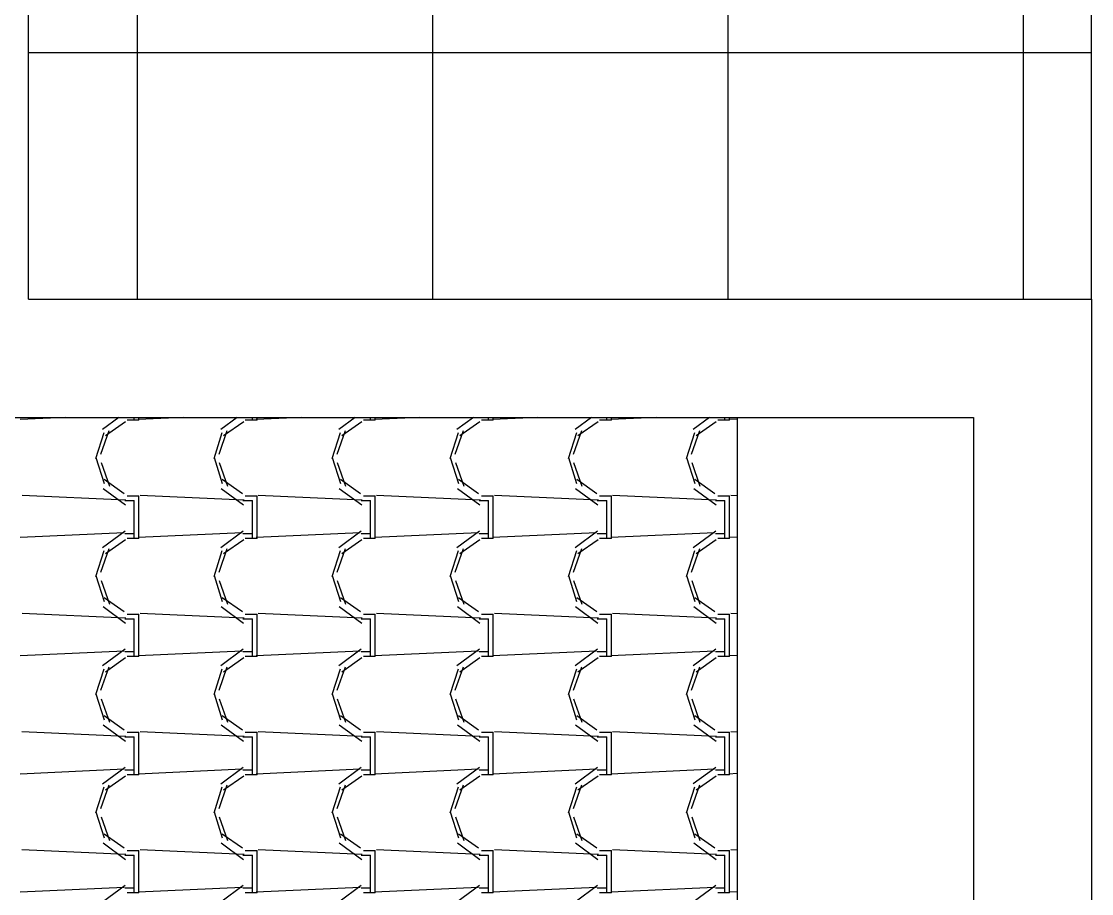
# Model space of a CAD drawing. Header units: millimetres. Extents: x -336 to -33, y -135 to 770.
# Drawn here: x -302.776 to -300.058, y 731.607 to 733.822 of the extents above; entities that cross this region are included whole.
import ezdxf

# ---------------------------------------------------------------- set-up
doc = ezdxf.new("R2010")
doc.units = ezdxf.units.MM
doc.header["$LTSCALE"] = 50
doc.header["$MEASUREMENT"] = 0
doc.layers.add('-HIDRO', color=8, linetype='CONTINUOUS')

msp = doc.modelspace()

# ---------------------------------------------------------------- hatches: boundary and pattern name
at = {"layer": '-HIDRO', "linetype": 'Continuous'}
h = msp.add_hatch(dxfattribs=at)
h.set_pattern_fill('ANSI37,_O', color=256, scale=6, angle=-45)
h.set_pattern_definition([(360, (-1741.7315, 612.9919), (2e-16, 0.75), []), (90, (-1741.7315, 612.9919), (-0.75, 2e-16), [])])
h.paths.add_polyline_path([(-300.058, 737.0135), (-300.3652, 737.0135), (-300.3652, 735.9125), (-302.758, 735.9125), (-302.758, 733.1161), (-300.058, 733.1161)])
h.paths.add_polyline_path([(-301.8625, 735.4635), (-301.8625, 733.77), (-301.2921, 733.77), (-301.2921, 735.4635)], flags=24)
h.paths.add_polyline_path([(-303.1446, 733.6241), (-302.6842, 733.6241), (-302.6842, 734.0821), (-303.1446, 734.0821)], flags=9)
h.paths.add_polyline_path([(-301.7165, 733.6241), (-301.116, 733.6241), (-301.116, 734.0821), (-301.7165, 734.0821)], flags=24)

# ---------------------------------------------------------------- linework, layer by layer
for p, q in [((-302.758, 733.1161), (-302.758, 737.0135)), ((-300.058, 733.1161), (-300.058, 737.0135)), ((-302.758, 733.1161), (-300.058, 733.1161)), ((-300.058, 733.1161), (-300.058, 726.4028)), ((-303.058, 732.8161), (-300.358, 732.8161)), ((-302.6642, 732.8161), (-302.7793, 732.8109)), ((-302.5281, 732.8161), (-302.5697, 732.7854)), ((-302.4774, 732.8089), (-302.5074, 732.8089)), ((-302.4894, 732.8089), (-302.4894, 732.8161)), ((-302.3642, 732.8161), (-302.4793, 732.8109)), ((-302.4774, 732.8089), (-302.4774, 732.8161)), ((-302.2281, 732.8161), (-302.2697, 732.7854)), ((-302.1774, 732.8089), (-302.2074, 732.8089)), ((-302.1894, 732.8089), (-302.1894, 732.8161)), ((-302.0642, 732.8161), (-302.1793, 732.8109)), ((-302.1774, 732.8089), (-302.1774, 732.8161)), ((-301.9281, 732.8161), (-301.9697, 732.7854)), ((-301.8774, 732.8089), (-301.9074, 732.8089)), ((-301.8894, 732.8089), (-301.8894, 732.8161)), ((-301.7642, 732.8161), (-301.8793, 732.8109)), ((-301.8774, 732.8089), (-301.8774, 732.8161)), ((-301.6281, 732.8161), (-301.6697, 732.7854)), ((-301.5774, 732.8089), (-301.6074, 732.8089)), ((-301.5894, 732.8089), (-301.5894, 732.8161)), ((-301.4642, 732.8161), (-301.5793, 732.8109)), ((-301.5774, 732.8089), (-301.5774, 732.8161)), ((-301.3281, 732.8161), (-301.3697, 732.7854)), ((-301.2774, 732.8089), (-301.3074, 732.8089)), ((-301.2894, 732.8089), (-301.2894, 732.8161)), ((-301.1642, 732.8161), (-301.2793, 732.8109)), ((-301.2774, 732.8089), (-301.2774, 732.8161)), ((-301.0281, 732.8161), (-301.0697, 732.7854)), ((-300.9774, 732.8089), (-301.0074, 732.8089)), ((-300.9894, 732.8089), (-300.9894, 732.8161)), ((-300.958, 732.8118), (-300.9793, 732.8109)), ((-300.9774, 732.8089), (-300.9774, 732.8161)), ((-300.958, 732.8161), (-300.958, 719.1028)), ((-300.358, 732.8161), (-300.358, 719.1028)), ((-302.5538, 732.7824), (-302.5748, 732.7224)), ((-302.5114, 732.8054), (-302.5624, 732.7694)), ((-302.2538, 732.7824), (-302.2748, 732.7224)), ((-302.2114, 732.8054), (-302.2624, 732.7694)), ((-301.9538, 732.7824), (-301.9748, 732.7224)), ((-301.9114, 732.8054), (-301.9624, 732.7694)), ((-301.6538, 732.7824), (-301.6748, 732.7224)), ((-301.6114, 732.8054), (-301.6624, 732.7694)), ((-301.3538, 732.7824), (-301.3748, 732.7224)), ((-301.3114, 732.8054), (-301.3624, 732.7694)), ((-301.0538, 732.7824), (-301.0748, 732.7224)), ((-301.0114, 732.8054), (-301.0624, 732.7694)), ((-302.5666, 732.7774), (-302.5876, 732.7114)), ((-302.2666, 732.7774), (-302.2876, 732.7114)), ((-301.9666, 732.7774), (-301.9876, 732.7114)), ((-301.6666, 732.7774), (-301.6876, 732.7114)), ((-301.3666, 732.7774), (-301.3876, 732.7114)), ((-301.0666, 732.7774), (-301.0876, 732.7114)), ((-302.5868, 732.7147), (-302.5658, 732.6487)), ((-302.5736, 732.702), (-302.5526, 732.642)), ((-302.2868, 732.7147), (-302.2658, 732.6487)), ((-302.2736, 732.702), (-302.2526, 732.642)), ((-301.9868, 732.7147), (-301.9658, 732.6487)), ((-301.9736, 732.702), (-301.9526, 732.642)), ((-301.6868, 732.7147), (-301.6658, 732.6487)), ((-301.6736, 732.702), (-301.6526, 732.642)), ((-301.3868, 732.7147), (-301.3658, 732.6487)), ((-301.3736, 732.702), (-301.3526, 732.642)), ((-301.0868, 732.7147), (-301.0658, 732.6487)), ((-301.0736, 732.702), (-301.0526, 732.642)), ((-302.5657, 732.6593), (-302.5147, 732.6233)), ((-302.2657, 732.6593), (-302.2147, 732.6233)), ((-301.9657, 732.6593), (-301.9147, 732.6233)), ((-301.6657, 732.6593), (-301.6147, 732.6233)), ((-301.3657, 732.6593), (-301.3147, 732.6233)), ((-301.0657, 732.6593), (-301.0147, 732.6233)), ((-302.5104, 732.6061), (-302.7744, 732.6181)), ((-302.5686, 732.6359), (-302.5116, 732.5939)), ((-302.2104, 732.6061), (-302.4744, 732.6181)), ((-302.2686, 732.6359), (-302.2116, 732.5939)), ((-301.9104, 732.6061), (-302.1744, 732.6181)), ((-301.9686, 732.6359), (-301.9116, 732.5939)), ((-301.6104, 732.6061), (-301.8744, 732.6181)), ((-301.6686, 732.6359), (-301.6116, 732.5939)), ((-301.3104, 732.6061), (-301.5744, 732.6181)), ((-301.3686, 732.6359), (-301.3116, 732.5939)), ((-301.0104, 732.6061), (-301.2744, 732.6181)), ((-301.0686, 732.6359), (-301.0116, 732.5939)), ((-300.958, 732.6174), (-300.9744, 732.6181)), ((-302.5134, 732.6049), (-302.4894, 732.6049)), ((-302.5074, 732.6169), (-302.4774, 732.6169)), ((-302.4894, 732.5209), (-302.4894, 732.6049)), ((-302.4774, 732.5209), (-302.4774, 732.6169)), ((-302.2134, 732.6049), (-302.1894, 732.6049)), ((-302.2074, 732.6169), (-302.1774, 732.6169)), ((-302.1894, 732.5209), (-302.1894, 732.6049)), ((-302.1774, 732.5209), (-302.1774, 732.6169)), ((-301.9134, 732.6049), (-301.8894, 732.6049)), ((-301.9074, 732.6169), (-301.8774, 732.6169)), ((-301.8894, 732.5209), (-301.8894, 732.6049)), ((-301.8774, 732.5209), (-301.8774, 732.6169)), ((-301.6134, 732.6049), (-301.5894, 732.6049)), ((-301.6074, 732.6169), (-301.5774, 732.6169)), ((-301.5894, 732.5209), (-301.5894, 732.6049)), ((-301.5774, 732.5209), (-301.5774, 732.6169)), ((-301.3134, 732.6049), (-301.2894, 732.6049)), ((-301.3074, 732.6169), (-301.2774, 732.6169)), ((-301.2894, 732.5209), (-301.2894, 732.6049)), ((-301.2774, 732.5209), (-301.2774, 732.6169)), ((-301.0134, 732.6049), (-300.9894, 732.6049)), ((-301.0074, 732.6169), (-300.9774, 732.6169)), ((-300.9894, 732.5209), (-300.9894, 732.6049)), ((-300.9774, 732.5209), (-300.9774, 732.6169)), ((-302.5153, 732.5229), (-302.7793, 732.5109)), ((-302.5127, 732.5274), (-302.5697, 732.4854)), ((-302.4894, 732.5209), (-302.5134, 732.5209)), ((-302.4774, 732.5089), (-302.5074, 732.5089)), ((-302.4894, 732.5089), (-302.4894, 732.5209)), ((-302.2153, 732.5229), (-302.4793, 732.5109)), ((-302.4774, 732.5089), (-302.4774, 732.5209)), ((-302.2127, 732.5274), (-302.2697, 732.4854)), ((-302.1894, 732.5209), (-302.2134, 732.5209)), ((-302.1774, 732.5089), (-302.2074, 732.5089)), ((-302.1894, 732.5089), (-302.1894, 732.5209)), ((-301.9153, 732.5229), (-302.1793, 732.5109)), ((-302.1774, 732.5089), (-302.1774, 732.5209)), ((-301.9127, 732.5274), (-301.9697, 732.4854)), ((-301.8894, 732.5209), (-301.9134, 732.5209)), ((-301.8774, 732.5089), (-301.9074, 732.5089)), ((-301.8894, 732.5089), (-301.8894, 732.5209)), ((-301.6153, 732.5229), (-301.8793, 732.5109)), ((-301.8774, 732.5089), (-301.8774, 732.5209)), ((-301.6127, 732.5274), (-301.6697, 732.4854)), ((-301.5894, 732.5209), (-301.6134, 732.5209)), ((-301.5774, 732.5089), (-301.6074, 732.5089)), ((-301.5894, 732.5089), (-301.5894, 732.5209)), ((-301.3153, 732.5229), (-301.5793, 732.5109)), ((-301.5774, 732.5089), (-301.5774, 732.5209)), ((-301.3127, 732.5274), (-301.3697, 732.4854)), ((-301.2894, 732.5209), (-301.3134, 732.5209)), ((-301.2774, 732.5089), (-301.3074, 732.5089)), ((-301.2894, 732.5089), (-301.2894, 732.5209)), ((-301.0153, 732.5229), (-301.2793, 732.5109)), ((-301.2774, 732.5089), (-301.2774, 732.5209)), ((-301.0127, 732.5274), (-301.0697, 732.4854)), ((-300.9894, 732.5209), (-301.0134, 732.5209)), ((-300.9774, 732.5089), (-301.0074, 732.5089)), ((-300.9894, 732.5089), (-300.9894, 732.5209)), ((-300.958, 732.5118), (-300.9793, 732.5109)), ((-300.9774, 732.5089), (-300.9774, 732.5209)), ((-302.5538, 732.4824), (-302.5748, 732.4224)), ((-302.5114, 732.5054), (-302.5624, 732.4694)), ((-302.2538, 732.4824), (-302.2748, 732.4224)), ((-302.2114, 732.5054), (-302.2624, 732.4694)), ((-301.9538, 732.4824), (-301.9748, 732.4224)), ((-301.9114, 732.5054), (-301.9624, 732.4694)), ((-301.6538, 732.4824), (-301.6748, 732.4224)), ((-301.6114, 732.5054), (-301.6624, 732.4694)), ((-301.3538, 732.4824), (-301.3748, 732.4224)), ((-301.3114, 732.5054), (-301.3624, 732.4694)), ((-301.0538, 732.4824), (-301.0748, 732.4224)), ((-301.0114, 732.5054), (-301.0624, 732.4694)), ((-302.5666, 732.4774), (-302.5876, 732.4114)), ((-302.2666, 732.4774), (-302.2876, 732.4114)), ((-301.9666, 732.4774), (-301.9876, 732.4114)), ((-301.6666, 732.4774), (-301.6876, 732.4114)), ((-301.3666, 732.4774), (-301.3876, 732.4114)), ((-301.0666, 732.4774), (-301.0876, 732.4114)), ((-302.5868, 732.4147), (-302.5658, 732.3487)), ((-302.5736, 732.402), (-302.5526, 732.342)), ((-302.2868, 732.4147), (-302.2658, 732.3487)), ((-302.2736, 732.402), (-302.2526, 732.342)), ((-301.9868, 732.4147), (-301.9658, 732.3487)), ((-301.9736, 732.402), (-301.9526, 732.342)), ((-301.6868, 732.4147), (-301.6658, 732.3487)), ((-301.6736, 732.402), (-301.6526, 732.342)), ((-301.3868, 732.4147), (-301.3658, 732.3487)), ((-301.3736, 732.402), (-301.3526, 732.342)), ((-301.0868, 732.4147), (-301.0658, 732.3487)), ((-301.0736, 732.402), (-301.0526, 732.342)), ((-302.5657, 732.3593), (-302.5147, 732.3233)), ((-302.2657, 732.3593), (-302.2147, 732.3233)), ((-301.9657, 732.3593), (-301.9147, 732.3233)), ((-301.6657, 732.3593), (-301.6147, 732.3233)), ((-301.3657, 732.3593), (-301.3147, 732.3233)), ((-301.0657, 732.3593), (-301.0147, 732.3233)), ((-302.5686, 732.3359), (-302.5116, 732.2939)), ((-302.2686, 732.3359), (-302.2116, 732.2939)), ((-301.9686, 732.3359), (-301.9116, 732.2939)), ((-301.6686, 732.3359), (-301.6116, 732.2939)), ((-301.3686, 732.3359), (-301.3116, 732.2939)), ((-301.0686, 732.3359), (-301.0116, 732.2939)), ((-302.5104, 732.3061), (-302.7744, 732.3181)), ((-302.5134, 732.3049), (-302.4894, 732.3049)), ((-302.5074, 732.3169), (-302.4774, 732.3169)), ((-302.4894, 732.2209), (-302.4894, 732.3049)), ((-302.4774, 732.2209), (-302.4774, 732.3169)), ((-302.2104, 732.3061), (-302.4744, 732.3181)), ((-302.2134, 732.3049), (-302.1894, 732.3049)), ((-302.2074, 732.3169), (-302.1774, 732.3169)), ((-302.1894, 732.2209), (-302.1894, 732.3049)), ((-302.1774, 732.2209), (-302.1774, 732.3169)), ((-301.9104, 732.3061), (-302.1744, 732.3181)), ((-301.9134, 732.3049), (-301.8894, 732.3049)), ((-301.9074, 732.3169), (-301.8774, 732.3169)), ((-301.8894, 732.2209), (-301.8894, 732.3049)), ((-301.8774, 732.2209), (-301.8774, 732.3169)), ((-301.6104, 732.3061), (-301.8744, 732.3181)), ((-301.6134, 732.3049), (-301.5894, 732.3049)), ((-301.6074, 732.3169), (-301.5774, 732.3169)), ((-301.5894, 732.2209), (-301.5894, 732.3049)), ((-301.5774, 732.2209), (-301.5774, 732.3169)), ((-301.3104, 732.3061), (-301.5744, 732.3181)), ((-301.3134, 732.3049), (-301.2894, 732.3049)), ((-301.3074, 732.3169), (-301.2774, 732.3169)), ((-301.2894, 732.2209), (-301.2894, 732.3049)), ((-301.2774, 732.2209), (-301.2774, 732.3169)), ((-301.0104, 732.3061), (-301.2744, 732.3181)), ((-301.0134, 732.3049), (-300.9894, 732.3049)), ((-301.0074, 732.3169), (-300.9774, 732.3169)), ((-300.9894, 732.2209), (-300.9894, 732.3049)), ((-300.9774, 732.2209), (-300.9774, 732.3169)), ((-300.958, 732.3174), (-300.9744, 732.3181)), ((-302.5153, 732.2228), (-302.7793, 732.2108)), ((-302.5127, 732.2274), (-302.5697, 732.1854)), ((-302.4894, 732.2209), (-302.5134, 732.2209)), ((-302.4894, 732.2089), (-302.4894, 732.2209)), ((-302.2153, 732.2228), (-302.4793, 732.2108)), ((-302.4774, 732.2089), (-302.4774, 732.2209)), ((-302.2127, 732.2274), (-302.2697, 732.1854)), ((-302.1894, 732.2209), (-302.2134, 732.2209)), ((-302.1894, 732.2089), (-302.1894, 732.2209)), ((-301.9153, 732.2228), (-302.1793, 732.2108)), ((-302.1774, 732.2089), (-302.1774, 732.2209)), ((-301.9127, 732.2274), (-301.9697, 732.1854)), ((-301.8894, 732.2209), (-301.9134, 732.2209)), ((-301.8894, 732.2089), (-301.8894, 732.2209)), ((-301.6153, 732.2228), (-301.8793, 732.2108)), ((-301.8774, 732.2089), (-301.8774, 732.2209)), ((-301.6127, 732.2274), (-301.6697, 732.1854)), ((-301.5894, 732.2209), (-301.6134, 732.2209)), ((-301.5894, 732.2089), (-301.5894, 732.2209)), ((-301.3153, 732.2228), (-301.5793, 732.2108)), ((-301.5774, 732.2089), (-301.5774, 732.2209)), ((-301.3127, 732.2274), (-301.3697, 732.1854)), ((-301.2894, 732.2209), (-301.3134, 732.2209)), ((-301.2894, 732.2089), (-301.2894, 732.2209)), ((-301.0153, 732.2228), (-301.2793, 732.2108)), ((-301.2774, 732.2089), (-301.2774, 732.2209)), ((-301.0127, 732.2274), (-301.0697, 732.1854)), ((-300.9894, 732.2209), (-301.0134, 732.2209)), ((-300.9894, 732.2089), (-300.9894, 732.2209)), ((-300.958, 732.2118), (-300.9793, 732.2108)), ((-300.9774, 732.2089), (-300.9774, 732.2209)), ((-302.5114, 732.2054), (-302.5624, 732.1694)), ((-302.4774, 732.2089), (-302.5074, 732.2089)), ((-302.2114, 732.2054), (-302.2624, 732.1694)), ((-302.1774, 732.2089), (-302.2074, 732.2089)), ((-301.9114, 732.2054), (-301.9624, 732.1694)), ((-301.8774, 732.2089), (-301.9074, 732.2089)), ((-301.6114, 732.2054), (-301.6624, 732.1694)), ((-301.5774, 732.2089), (-301.6074, 732.2089)), ((-301.3114, 732.2054), (-301.3624, 732.1694)), ((-301.2774, 732.2089), (-301.3074, 732.2089)), ((-301.0114, 732.2054), (-301.0624, 732.1694)), ((-300.9774, 732.2089), (-301.0074, 732.2089)), ((-302.5666, 732.1774), (-302.5876, 732.1114)), ((-302.5538, 732.1824), (-302.5748, 732.1224)), ((-302.2666, 732.1774), (-302.2876, 732.1114)), ((-302.2538, 732.1824), (-302.2748, 732.1224)), ((-301.9666, 732.1774), (-301.9876, 732.1114)), ((-301.9538, 732.1824), (-301.9748, 732.1224)), ((-301.6666, 732.1774), (-301.6876, 732.1114)), ((-301.6538, 732.1824), (-301.6748, 732.1224)), ((-301.3666, 732.1774), (-301.3876, 732.1114)), ((-301.3538, 732.1824), (-301.3748, 732.1224)), ((-301.0666, 732.1774), (-301.0876, 732.1114)), ((-301.0538, 732.1824), (-301.0748, 732.1224)), ((-302.5868, 732.1147), (-302.5658, 732.0487)), ((-302.5736, 732.102), (-302.5526, 732.042)), ((-302.2868, 732.1147), (-302.2658, 732.0487)), ((-302.2736, 732.102), (-302.2526, 732.042)), ((-301.9868, 732.1147), (-301.9658, 732.0487)), ((-301.9736, 732.102), (-301.9526, 732.042)), ((-301.6868, 732.1147), (-301.6658, 732.0487)), ((-301.6736, 732.102), (-301.6526, 732.042)), ((-301.3868, 732.1147), (-301.3658, 732.0487)), ((-301.3736, 732.102), (-301.3526, 732.042)), ((-301.0868, 732.1147), (-301.0658, 732.0487)), ((-301.0736, 732.102), (-301.0526, 732.042)), ((-302.5657, 732.0593), (-302.5147, 732.0233)), ((-302.2657, 732.0593), (-302.2147, 732.0233)), ((-301.9657, 732.0593), (-301.9147, 732.0233)), ((-301.6657, 732.0593), (-301.6147, 732.0233)), ((-301.3657, 732.0593), (-301.3147, 732.0233)), ((-301.0657, 732.0593), (-301.0147, 732.0233)), ((-302.5686, 732.0359), (-302.5116, 731.9939)), ((-302.2686, 732.0359), (-302.2116, 731.9939)), ((-301.9686, 732.0359), (-301.9116, 731.9939)), ((-301.6686, 732.0359), (-301.6116, 731.9939)), ((-301.3686, 732.0359), (-301.3116, 731.9939)), ((-301.0686, 732.0359), (-301.0116, 731.9939)), ((-302.5105, 732.0061), (-302.7745, 732.0181)), ((-302.5134, 732.0049), (-302.4894, 732.0049)), ((-302.5074, 732.0169), (-302.4774, 732.0169)), ((-302.4894, 731.9209), (-302.4894, 732.0049)), ((-302.4774, 731.9209), (-302.4774, 732.0169)), ((-302.2105, 732.0061), (-302.4745, 732.0181)), ((-302.2134, 732.0049), (-302.1894, 732.0049)), ((-302.2074, 732.0169), (-302.1774, 732.0169)), ((-302.1894, 731.9209), (-302.1894, 732.0049)), ((-302.1774, 731.9209), (-302.1774, 732.0169)), ((-301.9105, 732.0061), (-302.1745, 732.0181)), ((-301.9134, 732.0049), (-301.8894, 732.0049)), ((-301.9074, 732.0169), (-301.8774, 732.0169)), ((-301.8894, 731.9209), (-301.8894, 732.0049)), ((-301.8774, 731.9209), (-301.8774, 732.0169)), ((-301.6105, 732.0061), (-301.8745, 732.0181)), ((-301.6134, 732.0049), (-301.5894, 732.0049)), ((-301.6074, 732.0169), (-301.5774, 732.0169)), ((-301.5894, 731.9209), (-301.5894, 732.0049)), ((-301.5774, 731.9209), (-301.5774, 732.0169)), ((-301.3105, 732.0061), (-301.5745, 732.0181)), ((-301.3134, 732.0049), (-301.2894, 732.0049)), ((-301.3074, 732.0169), (-301.2774, 732.0169)), ((-301.2894, 731.9209), (-301.2894, 732.0049)), ((-301.2774, 731.9209), (-301.2774, 732.0169)), ((-301.0105, 732.0061), (-301.2745, 732.0181)), ((-301.0134, 732.0049), (-300.9894, 732.0049)), ((-301.0074, 732.0169), (-300.9774, 732.0169)), ((-300.9894, 731.9209), (-300.9894, 732.0049)), ((-300.9774, 731.9209), (-300.9774, 732.0169)), ((-300.958, 732.0173), (-300.9745, 732.0181)), ((-302.5153, 731.9228), (-302.7793, 731.9108)), ((-302.5127, 731.9274), (-302.5697, 731.8854)), ((-302.4894, 731.9209), (-302.5134, 731.9209)), ((-302.4894, 731.9089), (-302.4894, 731.9209)), ((-302.2153, 731.9228), (-302.4793, 731.9108)), ((-302.4774, 731.9089), (-302.4774, 731.9209)), ((-302.2127, 731.9274), (-302.2697, 731.8854)), ((-302.1894, 731.9209), (-302.2134, 731.9209)), ((-302.1894, 731.9089), (-302.1894, 731.9209)), ((-301.9153, 731.9228), (-302.1793, 731.9108)), ((-302.1774, 731.9089), (-302.1774, 731.9209)), ((-301.9127, 731.9274), (-301.9697, 731.8854)), ((-301.8894, 731.9209), (-301.9134, 731.9209)), ((-301.8894, 731.9089), (-301.8894, 731.9209)), ((-301.6153, 731.9228), (-301.8793, 731.9108)), ((-301.8774, 731.9089), (-301.8774, 731.9209)), ((-301.6127, 731.9274), (-301.6697, 731.8854)), ((-301.5894, 731.9209), (-301.6134, 731.9209)), ((-301.5894, 731.9089), (-301.5894, 731.9209)), ((-301.3153, 731.9228), (-301.5793, 731.9108)), ((-301.5774, 731.9089), (-301.5774, 731.9209)), ((-301.3127, 731.9274), (-301.3697, 731.8854)), ((-301.2894, 731.9209), (-301.3134, 731.9209)), ((-301.2894, 731.9089), (-301.2894, 731.9209)), ((-301.0153, 731.9228), (-301.2793, 731.9108)), ((-301.2774, 731.9089), (-301.2774, 731.9209)), ((-301.0127, 731.9275), (-301.0697, 731.8855)), ((-300.9894, 731.9209), (-301.0134, 731.9209)), ((-300.9894, 731.9089), (-300.9894, 731.9209)), ((-300.958, 731.9118), (-300.9793, 731.9108)), ((-300.9774, 731.9089), (-300.9774, 731.9209)), ((-302.5114, 731.9054), (-302.5624, 731.8694)), ((-302.4774, 731.9089), (-302.5074, 731.9089)), ((-302.2114, 731.9054), (-302.2624, 731.8694)), ((-302.1774, 731.9089), (-302.2074, 731.9089)), ((-301.9114, 731.9054), (-301.9624, 731.8694)), ((-301.8774, 731.9089), (-301.9074, 731.9089)), ((-301.6114, 731.9054), (-301.6624, 731.8694)), ((-301.5774, 731.9089), (-301.6074, 731.9089)), ((-301.3114, 731.9054), (-301.3624, 731.8694)), ((-301.2774, 731.9089), (-301.3074, 731.9089)), ((-301.0114, 731.9054), (-301.0624, 731.8694)), ((-300.9774, 731.9089), (-301.0074, 731.9089)), ((-302.5666, 731.8774), (-302.5876, 731.8114)), ((-302.5538, 731.8824), (-302.5748, 731.8224)), ((-302.2666, 731.8774), (-302.2876, 731.8114)), ((-302.2538, 731.8824), (-302.2748, 731.8224)), ((-301.9666, 731.8774), (-301.9876, 731.8114)), ((-301.9538, 731.8824), (-301.9748, 731.8224)), ((-301.6666, 731.8774), (-301.6876, 731.8114)), ((-301.6538, 731.8824), (-301.6748, 731.8224)), ((-301.3666, 731.8774), (-301.3876, 731.8114)), ((-301.3538, 731.8824), (-301.3748, 731.8224)), ((-301.0666, 731.8774), (-301.0876, 731.8114)), ((-301.0538, 731.8824), (-301.0748, 731.8224)), ((-302.5868, 731.8147), (-302.5658, 731.7487)), ((-302.2868, 731.8147), (-302.2658, 731.7487)), ((-301.9868, 731.8147), (-301.9658, 731.7487)), ((-301.6868, 731.8147), (-301.6658, 731.7487)), ((-301.3868, 731.8147), (-301.3658, 731.7487)), ((-301.0868, 731.8147), (-301.0658, 731.7487)), ((-302.5736, 731.802), (-302.5526, 731.742)), ((-302.2736, 731.802), (-302.2526, 731.742)), ((-301.9736, 731.802), (-301.9526, 731.742)), ((-301.6736, 731.802), (-301.6526, 731.742)), ((-301.3736, 731.802), (-301.3526, 731.742)), ((-301.0736, 731.802), (-301.0526, 731.742)), ((-302.5657, 731.7593), (-302.5147, 731.7233)), ((-302.2657, 731.7593), (-302.2147, 731.7233)), ((-301.9657, 731.7593), (-301.9147, 731.7233)), ((-301.6657, 731.7593), (-301.6147, 731.7233)), ((-301.3657, 731.7593), (-301.3147, 731.7233)), ((-301.0657, 731.7593), (-301.0147, 731.7233)), ((-302.5686, 731.7359), (-302.5116, 731.6939)), ((-302.2686, 731.7359), (-302.2116, 731.6939)), ((-301.9686, 731.7359), (-301.9116, 731.6939)), ((-301.6686, 731.7359), (-301.6116, 731.6939)), ((-301.3686, 731.7359), (-301.3116, 731.6939)), ((-301.0686, 731.7359), (-301.0116, 731.6939)), ((-302.5105, 731.7061), (-302.7745, 731.7181)), ((-302.5134, 731.7049), (-302.4894, 731.7049)), ((-302.5074, 731.7169), (-302.4774, 731.7169)), ((-302.4894, 731.6209), (-302.4894, 731.7049)), ((-302.4774, 731.6209), (-302.4774, 731.7169)), ((-302.2105, 731.7061), (-302.4745, 731.7181)), ((-302.2134, 731.7049), (-302.1894, 731.7049)), ((-302.2074, 731.7169), (-302.1774, 731.7169)), ((-302.1894, 731.6209), (-302.1894, 731.7049)), ((-302.1774, 731.6209), (-302.1774, 731.7169)), ((-301.9105, 731.7061), (-302.1745, 731.7181)), ((-301.9134, 731.7049), (-301.8894, 731.7049)), ((-301.9074, 731.7169), (-301.8774, 731.7169)), ((-301.8894, 731.6209), (-301.8894, 731.7049)), ((-301.8774, 731.6209), (-301.8774, 731.7169)), ((-301.6105, 731.7061), (-301.8745, 731.7181)), ((-301.6134, 731.7049), (-301.5894, 731.7049)), ((-301.6074, 731.7169), (-301.5774, 731.7169)), ((-301.5894, 731.6209), (-301.5894, 731.7049)), ((-301.5774, 731.6209), (-301.5774, 731.7169)), ((-301.3105, 731.7061), (-301.5745, 731.7181)), ((-301.3134, 731.7049), (-301.2894, 731.7049)), ((-301.3074, 731.7169), (-301.2774, 731.7169)), ((-301.2894, 731.6209), (-301.2894, 731.7049)), ((-301.2774, 731.6209), (-301.2774, 731.7169)), ((-301.0105, 731.7061), (-301.2745, 731.7181)), ((-301.0134, 731.7049), (-300.9894, 731.7049)), ((-301.0074, 731.7169), (-300.9774, 731.7169)), ((-300.9894, 731.6209), (-300.9894, 731.7049)), ((-300.9774, 731.6209), (-300.9774, 731.7169)), ((-300.958, 731.7173), (-300.9745, 731.7181)), ((-302.5153, 731.6228), (-302.7793, 731.6108)), ((-302.5127, 731.6274), (-302.5697, 731.5854)), ((-302.4894, 731.6209), (-302.5134, 731.6209)), ((-302.4894, 731.6089), (-302.4894, 731.6209)), ((-302.2153, 731.6228), (-302.4793, 731.6108)), ((-302.4774, 731.6089), (-302.4774, 731.6209)), ((-302.2127, 731.6274), (-302.2697, 731.5854)), ((-302.1894, 731.6209), (-302.2134, 731.6209)), ((-302.1894, 731.6089), (-302.1894, 731.6209)), ((-301.9153, 731.6228), (-302.1793, 731.6108)), ((-302.1774, 731.6089), (-302.1774, 731.6209)), ((-301.9127, 731.6274), (-301.9697, 731.5854)), ((-301.8894, 731.6209), (-301.9134, 731.6209)), ((-301.8894, 731.6089), (-301.8894, 731.6209)), ((-301.6153, 731.6228), (-301.8793, 731.6108)), ((-301.8774, 731.6089), (-301.8774, 731.6209)), ((-301.6127, 731.6274), (-301.6697, 731.5854)), ((-301.5894, 731.6209), (-301.6134, 731.6209)), ((-301.5894, 731.6089), (-301.5894, 731.6209)), ((-301.3153, 731.6228), (-301.5793, 731.6108)), ((-301.5774, 731.6089), (-301.5774, 731.6209)), ((-301.3127, 731.6275), (-301.3697, 731.5855)), ((-301.2894, 731.6209), (-301.3134, 731.6209)), ((-301.2894, 731.6089), (-301.2894, 731.6209)), ((-301.0153, 731.6228), (-301.2793, 731.6108)), ((-301.2774, 731.6089), (-301.2774, 731.6209)), ((-301.0127, 731.6275), (-301.0697, 731.5855)), ((-300.9894, 731.6209), (-301.0134, 731.6209)), ((-300.9894, 731.6089), (-300.9894, 731.6209)), ((-300.9774, 731.6089), (-300.9774, 731.6209)), ((-302.4774, 731.6089), (-302.5074, 731.6089)), ((-302.1774, 731.6089), (-302.2074, 731.6089)), ((-301.8774, 731.6089), (-301.9074, 731.6089)), ((-301.5774, 731.6089), (-301.6074, 731.6089)), ((-301.2774, 731.6089), (-301.3074, 731.6089)), ((-300.9774, 731.6089), (-301.0074, 731.6089)), ((-300.958, 731.6118), (-300.9793, 731.6108))]:
    msp.add_line(p, q, dxfattribs=at)

doc.saveas('drawing.dxf')
